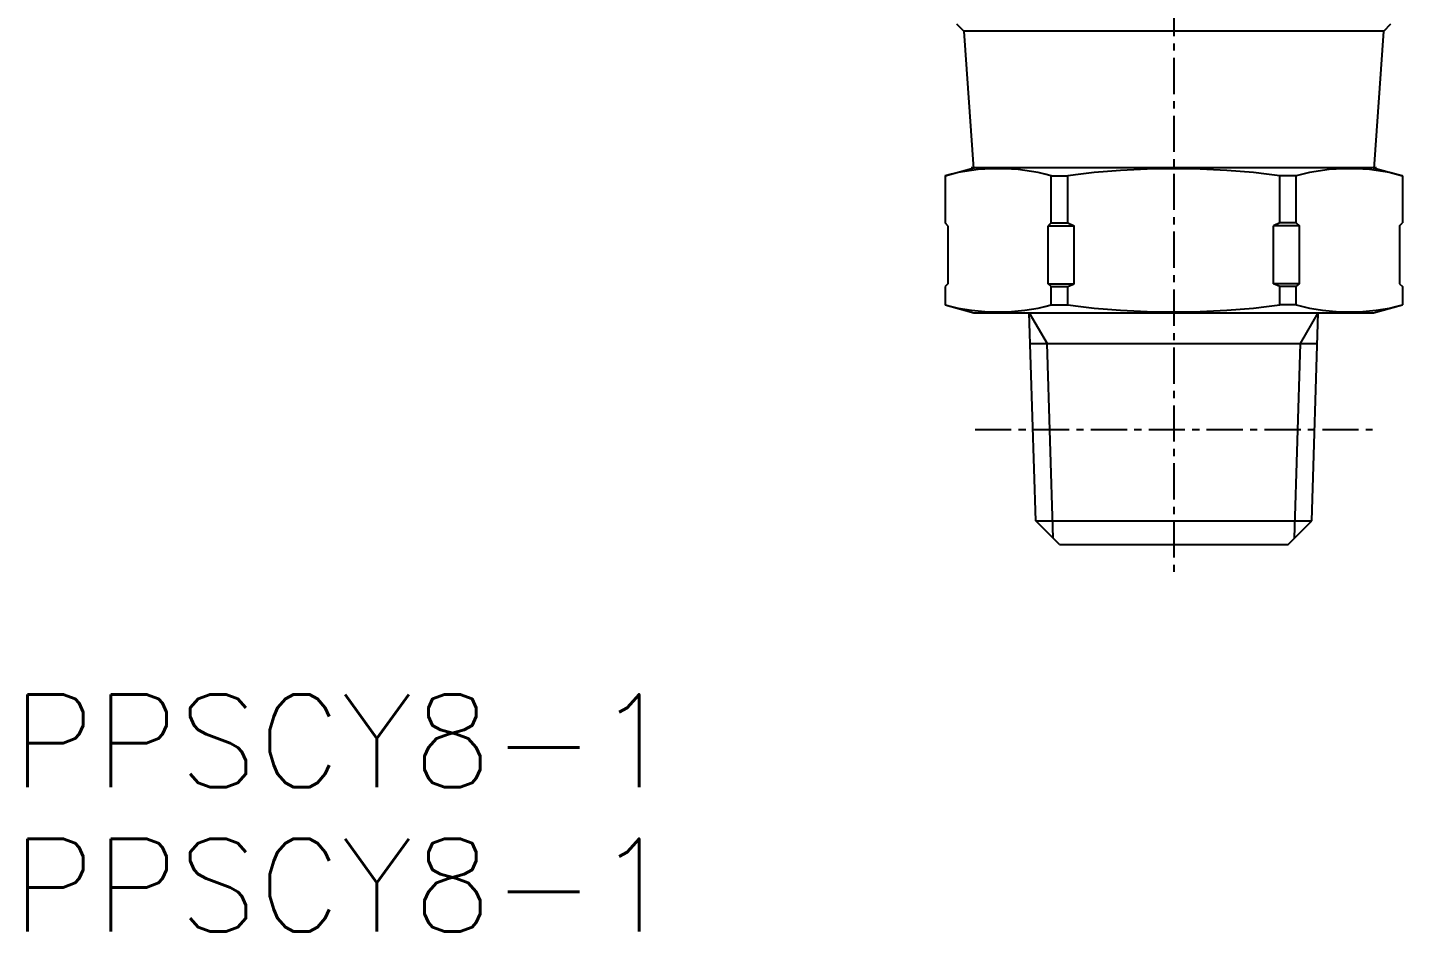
# Model space of a CAD drawing. Extents: x -1 to 104, y -14 to 81.
# Drawn here: x -0.78 to 46.71, y -13.9 to 17.32 of the extents above; entities that cross this region are included whole.
import ezdxf

# ---------------------------------------------------------------- set-up
doc = ezdxf.new("R2010")
doc.units = 0
doc.linetypes.add('CENTER', pattern=[2, 1.25, -0.25, 0.25, -0.25])
doc.layers.get('0').update_dxf_attribs({"linetype": 'CONTINUOUS'})
doc.layers.add('CENTER', color=1, linetype='CENTER')
doc.styles.get("Standard").update_dxf_attribs({"font": 'txt.shx'})

msp = doc.modelspace()

# ---------------------------------------------------------------- linework, layer by layer
at = {"color": 7, "linetype": 'CONTINUOUS'}
for p, q in [((31.314, 17.442), (31.564, 17.192)), ((46.064, 17.192), (31.564, 17.192)), ((31.564, 17.192), (31.896, 12.442)), ((45.732, 12.442), (46.064, 17.192)), ((46.064, 17.192), (46.314, 17.442)), ((30.914, 12.2), (31.914, 12.468)), ((45.814, 12.468), (31.814, 12.468)), ((45.714, 12.468), (46.714, 12.2)), ((30.914, 12.2), (30.921, 12.2)), ((30.914, 12.2), (30.914, 10.568)), ((34.583, 12.2), (35.152, 12.2)), ((34.583, 10.568), (34.583, 12.2)), ((35.152, 10.568), (35.152, 12.2)), ((42.476, 10.568), (42.476, 12.2)), ((43.045, 12.2), (42.476, 12.2)), ((43.045, 10.568), (43.045, 12.2)), ((46.714, 12.2), (46.707, 12.2)), ((46.714, 12.2), (46.714, 10.568)), ((31.014, 10.468), (30.914, 10.568)), ((31.014, 10.468), (31.014, 8.468)), ((34.583, 10.568), (34.473, 10.468)), ((34.473, 10.468), (35.373, 10.468)), ((34.473, 8.468), (34.473, 10.468)), ((34.583, 10.568), (35.152, 10.568)), ((35.152, 10.568), (35.373, 10.468)), ((35.373, 8.468), (35.373, 10.468)), ((42.476, 10.568), (42.255, 10.468)), ((42.255, 8.468), (42.255, 10.468)), ((43.156, 10.468), (42.255, 10.468)), ((43.045, 10.568), (42.476, 10.568)), ((43.045, 10.568), (43.156, 10.468)), ((43.156, 8.468), (43.156, 10.468)), ((46.614, 10.468), (46.714, 10.568)), ((46.614, 10.468), (46.614, 8.468)), ((31.014, 8.468), (30.914, 8.368)), ((30.914, 8.368), (30.914, 7.736)), ((34.473, 8.468), (35.373, 8.468)), ((34.583, 8.368), (34.473, 8.468)), ((34.583, 7.736), (34.583, 8.368)), ((34.583, 8.368), (35.152, 8.368)), ((35.152, 8.368), (35.373, 8.468)), ((35.152, 7.736), (35.152, 8.368)), ((42.476, 8.368), (42.255, 8.468)), ((43.156, 8.468), (42.255, 8.468)), ((43.045, 8.368), (42.476, 8.368)), ((42.476, 7.736), (42.476, 8.368)), ((43.045, 8.368), (43.156, 8.468)), ((43.045, 7.736), (43.045, 8.368)), ((46.614, 8.468), (46.714, 8.368)), ((46.714, 8.368), (46.714, 7.736)), ((30.914, 7.736), (31.914, 7.468)), ((34.583, 7.736), (35.152, 7.736)), ((43.045, 7.736), (42.476, 7.736)), ((45.714, 7.468), (46.714, 7.736)), ((31.914, 7.468), (45.714, 7.468)), ((34.049, 0.283), (33.824, 7.468)), ((43.58, 0.283), (43.804, 7.468)), ((33.858, 6.404), (43.771, 6.404)), ((34.864, -0.532), (34.049, 0.283)), ((34.049, 0.283), (43.58, 0.283)), ((42.764, -0.532), (43.58, 0.283)), ((34.864, -0.532), (42.764, -0.532))]:
    msp.add_line(p, q, dxfattribs=at)
at = {"color": 3, "linetype": 'CONTINUOUS'}
for p, q in [((33.824, 7.468), (34.439, 6.404)), ((43.19, 6.404), (43.804, 7.468)), ((34.649, -0.316), (34.439, 6.404)), ((42.98, -0.316), (43.19, 6.404))]:
    msp.add_line(p, q, dxfattribs=at)
at = {"color": 7, "linetype": 'CONTINUOUS'}
for centre, radius, start, end in [((32.749, 5.354), 7.088, 75, 105), ((38.814, -15.443), 27.884, 82.4537, 97.5463), ((44.88, 5.354), 7.088, 75, 105), ((32.749, 14.582), 7.088, 255, 285), ((38.814, 35.379), 27.884, 262.4537, 277.5463), ((44.88, 14.582), 7.088, 255, 285)]:
    msp.add_arc(centre, radius, start, end, dxfattribs=at)
at = {"layer": 'CENTER', "color": 1, "linetype": 'CENTER'}
for p, q in [((38.814, 34.268), (38.814, -1.532)), ((31.95, 3.438), (45.678, 3.438))]:
    msp.add_line(p, q, dxfattribs=at)

# ---------------------------------------------------------------- texts
at = {"color": 7, "linetype": 'CONTINUOUS'}
for p in [(-1.324, -8.913), (-1.324, -13.897)]:
    msp.add_text('PPSCY8-1', height=3.2, dxfattribs=at).set_placement(p)

doc.saveas('drawing.dxf')
